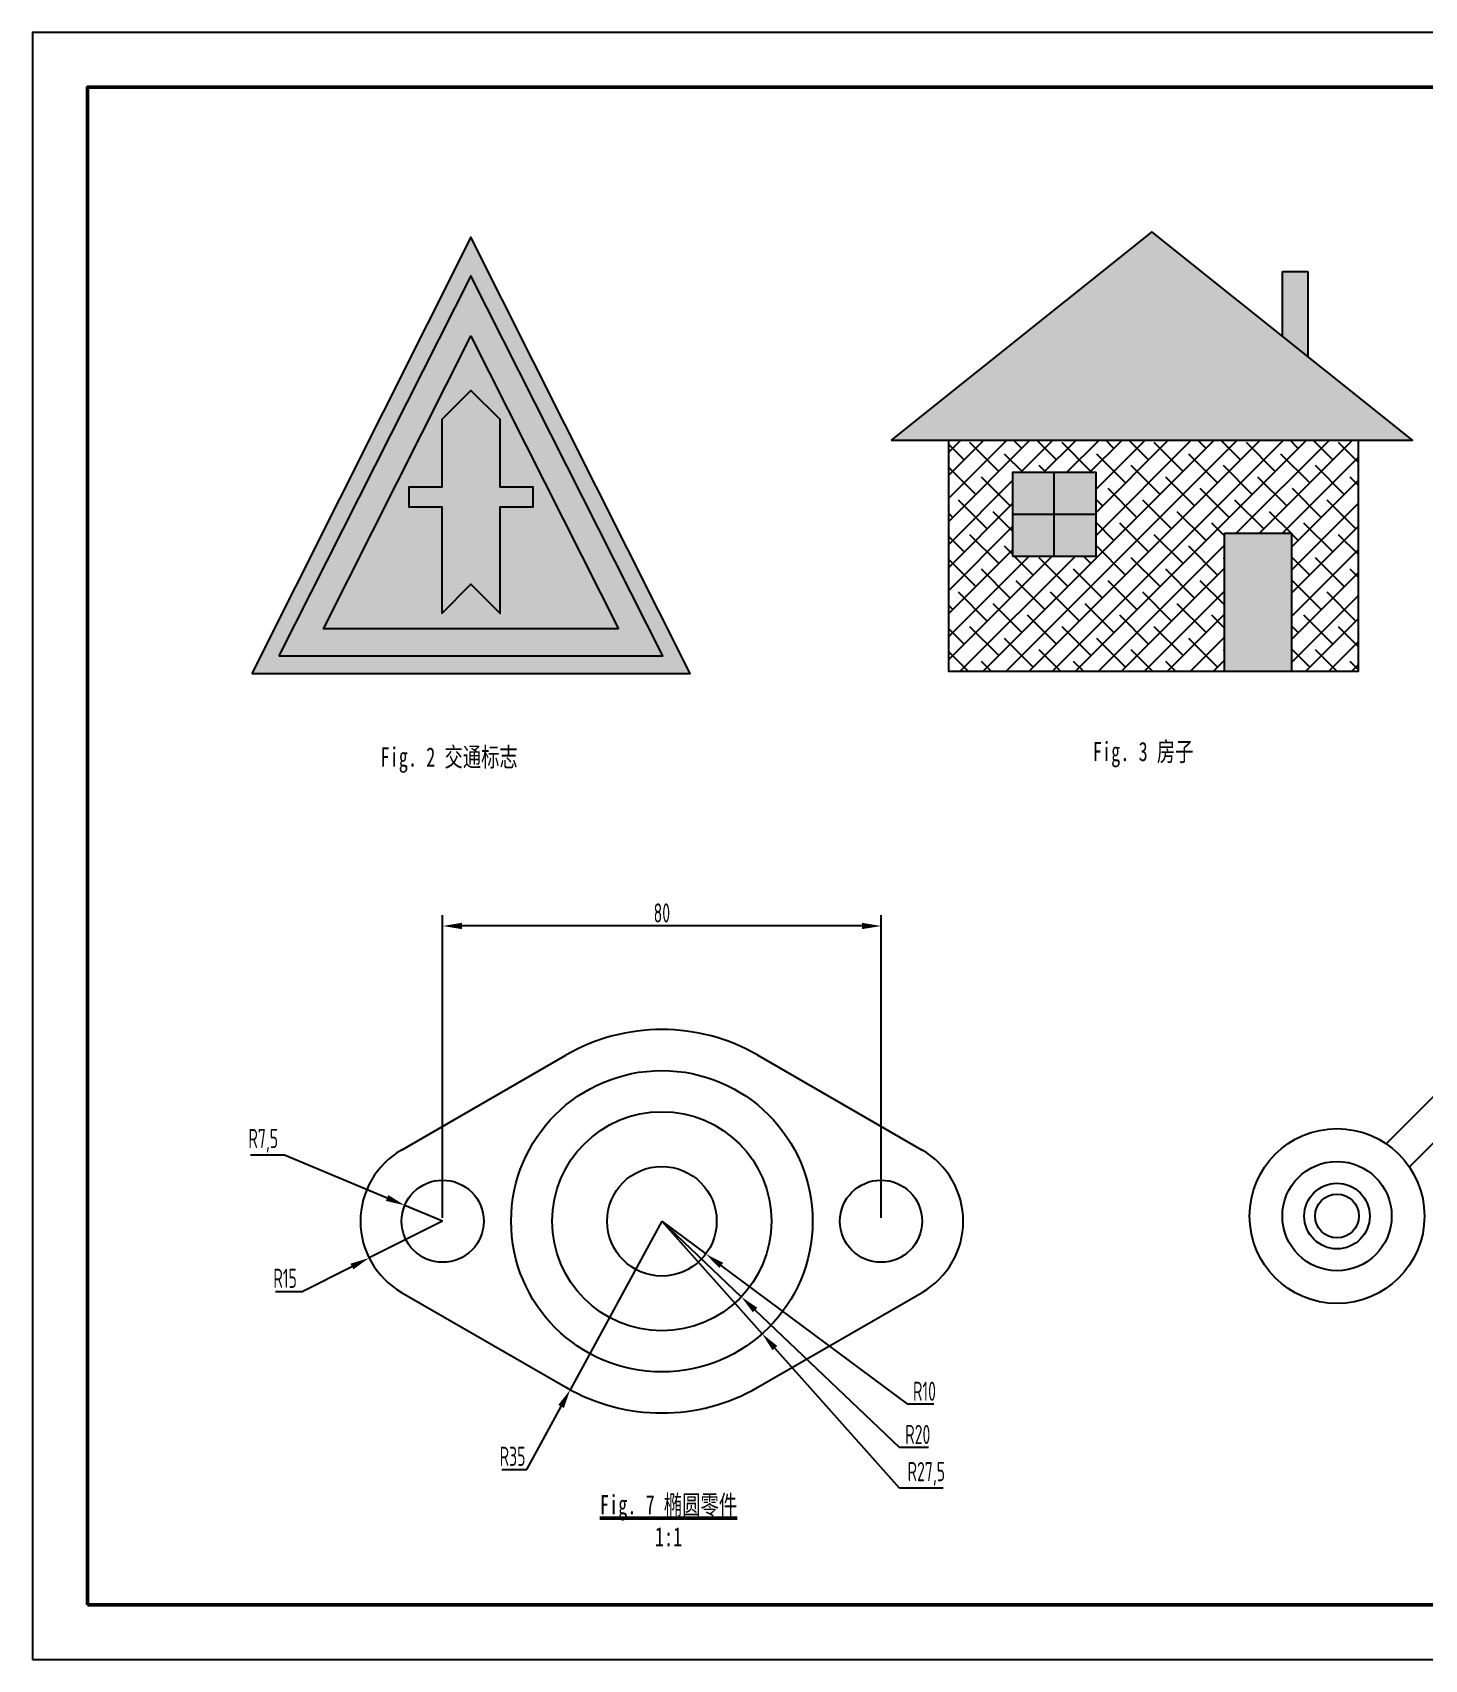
# Model space of a CAD drawing. Header units: millimetres. Extents: x 0 to 1320, y -350 to 297.
# Drawn here: x 0 to 254, y 0 to 297 of the extents above; entities that cross this region are included whole.
import ezdxf

# ---------------------------------------------------------------- set-up
doc = ezdxf.new("R2010")
doc.units = ezdxf.units.MM
doc.styles.add('Annotative', font='simfang.ttf', dxfattribs={"width": 0.7})
doc.styles.add('fig', font='simfang.ttf', dxfattribs={"width": 0.7, "height": 3.5})
doc.styles.get("Standard").update_dxf_attribs({"font": 'gbenor.shx', "width": 0.7, "bigfont": 'gbcbig.shx'})
doc.dimstyles.new('r', dxfattribs={"dimtxt": 3.5, "dimasz": 3.5, "dimexe": 2, "dimexo": 0.625, "dimtad": 2, "dimtoh": 1, "dimtxsty": 'Standard', "dimcen": 0, "dimadec": 0, "dimazin": 0, "dimtfac": 1, "dimtmove": 0, "dimatfit": 3, "dimfxl": 1, "dimarcsym": 0})

# ---------------------------------------------------------------- blocks, each defined once
blk = doc.blocks.new('*D30')
at = {"color": 0, "lineweight": -2, "transparency": 16777216}
for p, q in [((74.84, 80.62), (74.84, 135.9)), ((151.34, 133.9), (78.34, 133.9)), ((154.84, 80.62), (154.84, 135.9))]:
    blk.add_line(p, q, dxfattribs=at)
at = {"color": 0, "transparency": 16777216}
for points in [[(78.34, 134.48), (78.34, 133.32), (74.84, 133.9)], [(151.34, 134.48), (151.34, 133.32), (154.84, 133.9)]]:
    blk.add_solid(points, dxfattribs=at)
at = {"layer": 'Defpoints', "color": 0, "transparency": 16777216}
for p in [(74.84, 133.9), (74.84, 80), (154.84, 80)]:
    blk.add_point(p, dxfattribs=at)
at = {"color": 0, "transparency": 16777216, "insert": (114.84, 136.28), "char_height": 3.5, "attachment_point": 5}
blk.add_mtext('80', dxfattribs=at)
blk = doc.blocks.new('*D31')
at = {"color": 0, "lineweight": -2, "transparency": 16777216}
for p, q in [((114.84, 80), (122.86, 74.03)), ((159.7, 46.6), (125.67, 71.94)), ((164.49, 46.6), (159.7, 46.6))]:
    blk.add_line(p, q, dxfattribs=at)
at = {"color": 0, "transparency": 16777216}
blk.add_solid([(126.02, 72.41), (125.32, 71.47), (122.86, 74.03)], dxfattribs=at)
at = {"layer": 'Defpoints', "color": 0, "transparency": 16777216}
for p in [(114.84, 80), (122.86, 74.03)]:
    blk.add_point(p, dxfattribs=at)
at = {"color": 0, "transparency": 16777216, "insert": (162.76, 48.97), "char_height": 3.5, "attachment_point": 5}
blk.add_mtext('R10', dxfattribs=at)
blk = doc.blocks.new('*D32')
at = {"color": 0, "lineweight": -2, "transparency": 16777216}
for p, q in [((114.84, 80), (129.32, 66.21)), ((158.2, 38.7), (131.86, 63.79)), ((163.48, 38.7), (158.2, 38.7))]:
    blk.add_line(p, q, dxfattribs=at)
at = {"color": 0, "transparency": 16777216}
blk.add_solid([(132.26, 64.21), (131.45, 63.37), (129.32, 66.21)], dxfattribs=at)
at = {"layer": 'Defpoints', "color": 0, "transparency": 16777216}
for p in [(114.84, 80), (129.32, 66.21)]:
    blk.add_point(p, dxfattribs=at)
at = {"color": 0, "transparency": 16777216, "insert": (161.54, 41.08), "char_height": 3.5, "attachment_point": 5}
blk.add_mtext('R20', dxfattribs=at)
blk = doc.blocks.new('*D33')
at = {"color": 0, "lineweight": -2, "transparency": 16777216}
for p, q in [((114.84, 80), (133.13, 59.46)), ((158.2, 31.3), (135.45, 56.85)), ((166.15, 31.3), (158.2, 31.3))]:
    blk.add_line(p, q, dxfattribs=at)
at = {"color": 0, "transparency": 16777216}
blk.add_solid([(135.89, 57.24), (135.02, 56.46), (133.13, 59.46)], dxfattribs=at)
at = {"layer": 'Defpoints', "color": 0, "transparency": 16777216}
for p in [(114.84, 80), (133.13, 59.46)]:
    blk.add_point(p, dxfattribs=at)
at = {"color": 0, "transparency": 16777216, "insert": (163.1, 33.89), "char_height": 3.5, "attachment_point": 5}
blk.add_mtext('R27,5', dxfattribs=at)
blk = doc.blocks.new('*D34')
at = {"color": 0, "lineweight": -2, "transparency": 16777216}
for p, q in [((39.76, 92.1), (46, 92.1)), ((46, 92.1), (64.7, 84.26)), ((74.84, 80), (67.92, 82.9))]:
    blk.add_line(p, q, dxfattribs=at)
at = {"color": 0, "transparency": 16777216}
blk.add_solid([(64.92, 84.79), (64.47, 83.72), (67.92, 82.9)], dxfattribs=at)
at = {"layer": 'Defpoints', "color": 0, "transparency": 16777216}
for p in [(67.92, 82.9), (74.84, 80)]:
    blk.add_point(p, dxfattribs=at)
at = {"color": 0, "transparency": 16777216, "insert": (42.1, 94.69), "char_height": 3.5, "attachment_point": 5}
blk.add_mtext('R7,5', dxfattribs=at)
blk = doc.blocks.new('*D35')
at = {"color": 0, "lineweight": -2, "transparency": 16777216}
for p, q in [((74.84, 80), (61.42, 73.3)), ((49.2, 67.2), (58.29, 71.74)), ((44.31, 67.2), (49.2, 67.2))]:
    blk.add_line(p, q, dxfattribs=at)
at = {"color": 0, "transparency": 16777216}
blk.add_solid([(58.03, 72.26), (58.55, 71.21), (61.42, 73.3)], dxfattribs=at)
at = {"layer": 'Defpoints', "color": 0, "transparency": 16777216}
for p in [(74.84, 80), (61.42, 73.3)]:
    blk.add_point(p, dxfattribs=at)
at = {"color": 0, "transparency": 16777216, "insert": (46.09, 69.58), "char_height": 3.5, "attachment_point": 5}
blk.add_mtext('R15', dxfattribs=at)
blk = doc.blocks.new('*D36')
at = {"color": 0, "lineweight": -2, "transparency": 16777216}
for p, q in [((114.84, 80), (98.12, 49.25)), ((90.2, 34.7), (96.44, 46.18)), ((85.61, 34.7), (90.2, 34.7))]:
    blk.add_line(p, q, dxfattribs=at)
at = {"color": 0, "transparency": 16777216}
blk.add_solid([(95.93, 46.46), (96.96, 45.9), (98.12, 49.25)], dxfattribs=at)
at = {"layer": 'Defpoints', "color": 0, "transparency": 16777216}
for p in [(114.84, 80), (98.12, 49.25)]:
    blk.add_point(p, dxfattribs=at)
at = {"color": 0, "transparency": 16777216, "insert": (87.59, 37.08), "char_height": 3.5, "attachment_point": 5}
blk.add_mtext('R35', dxfattribs=at)

msp = doc.modelspace()

# ---------------------------------------------------------------- hatches: boundary and pattern name
h = msp.add_hatch(color=0)
h.dxf.hatch_style = 1
h.paths.add_polyline_path([(40, 180), (120, 180), (80, 259.646)])
h.paths.add_polyline_path([(80, 252.566), (115.044, 183.186), (44.956, 183.186)], flags=16)
h.paths.add_polyline_path([(80, 241.593), (106.903, 188.142), (53.097, 188.142)], flags=0)
h.paths.add_polyline_path([(74.69, 210.442), (68.673, 210.442), (68.673, 213.982), (74.69, 213.982), (74.69, 226.372), (80, 231.681), (85.31, 226.372), (85.31, 213.982), (91.327, 213.982), (91.327, 210.442), (85.31, 210.442), (85.31, 190.973), (80, 196.283), (74.69, 190.973)], flags=0)
at = {"true_color": 0x3d4a26}
h = msp.add_hatch(color=79, dxfattribs=at)
h.dxf.hatch_style = 1
h.paths.add_polyline_path([(204.258, 260.601), (156.673, 222.578), (251.844, 222.578)])
h.paths.add_polyline_path([(232.713, 253.36), (228.116, 253.36), (228.116, 241.538), (232.713, 237.865)], flags=17)
h = msp.add_hatch(color=1)
h.dxf.hatch_style = 1
h.paths.add_polyline_path([(85.31, 226.372), (80, 231.681), (74.69, 226.372), (74.69, 213.982), (68.673, 213.982), (68.673, 210.442), (74.69, 210.442), (74.69, 190.973), (80, 196.283), (85.31, 190.973), (85.31, 210.442), (91.327, 210.442), (91.327, 213.982), (85.31, 213.982)], flags=0)
h.paths.add_polyline_path([(80, 252.566), (44.956, 183.186), (115.044, 183.186)])
h.paths.add_polyline_path([(80, 241.593), (106.903, 188.142), (53.097, 188.142)], flags=16)
h.paths.add_polyline_path([(68.673, 213.982), (74.69, 213.982), (74.69, 226.372), (80, 231.681), (85.31, 226.372), (85.31, 213.982), (91.327, 213.982), (91.327, 210.442), (85.31, 210.442), (85.31, 190.973), (80, 196.283), (74.69, 190.973), (74.69, 210.442), (68.673, 210.442)], flags=0)
h = msp.add_hatch(color=1)
h.dxf.hatch_style = 1
h.paths.add_polyline_path([(232.713, 253.36), (228.116, 253.36), (228.116, 241.538), (232.713, 237.865)])
h = msp.add_hatch(color=0)
h.dxf.hatch_style = 1
h.paths.add_polyline_path([(53.097, 188.142), (106.903, 188.142), (80, 241.593)])
h.paths.add_polyline_path([(74.69, 210.442), (68.673, 210.442), (68.673, 213.982), (74.69, 213.982), (74.69, 226.372), (80, 231.681), (85.31, 226.372), (85.31, 213.982), (91.327, 213.982), (91.327, 210.442), (85.31, 210.442), (85.31, 190.973), (80, 196.283), (74.69, 190.973)], flags=16)
h = msp.add_hatch(color=250)
h.dxf.hatch_style = 1
h.paths.add_polyline_path([(74.69, 213.982), (68.673, 213.982), (68.673, 210.442), (74.69, 210.442), (74.69, 190.973), (80, 196.283), (85.31, 190.973), (85.31, 210.442), (91.327, 210.442), (91.327, 213.982), (85.31, 213.982), (85.31, 226.372), (80, 231.681), (74.69, 226.372)])
h = msp.add_hatch()
h.set_pattern_fill('ANSI38', color=0, scale=0.936203)
h.set_pattern_definition([(45, (75.4297, 99.1802), (-2.101835, 2.101835), []), (135, (75.4297, 99.1802), (-6.305505, 2.101835), [7.43111, -4.45867])])
h.paths.add_polyline_path([(217.526, 205.585), (229.727, 205.585), (229.727, 180.424), (241.959, 180.424), (241.959, 222.578), (167.141, 222.578), (167.141, 180.424), (217.526, 180.424)])
h.paths.add_polyline_path([(194.065, 201.437), (178.845, 201.437), (178.845, 216.657), (194.065, 216.657)], flags=16)
h = msp.add_hatch(color=5)
h.dxf.hatch_style = 1
h.paths.add_polyline_path([(178.845, 216.657), (178.845, 209.047), (186.455, 209.047), (186.455, 216.657)])
h = msp.add_hatch(color=5)
h.dxf.hatch_style = 1
h.paths.add_polyline_path([(186.455, 209.047), (178.845, 209.047), (178.845, 201.437), (186.455, 201.437)])
h.paths.add_polyline_path([(194.065, 216.657), (186.455, 216.657), (186.455, 209.047), (194.065, 209.047)])
h.paths.add_polyline_path([(194.065, 209.047), (186.455, 209.047), (186.455, 201.437), (194.065, 201.437)])
at = {"true_color": 0x957e6a}
h = msp.add_hatch(color=8, dxfattribs=at)
h.dxf.hatch_style = 1
h.paths.add_polyline_path([(229.727, 205.585), (217.526, 205.585), (217.526, 180.424), (229.727, 180.424)])

# ---------------------------------------------------------------- linework, layer by layer
at = {"color": 1}
for p, q in [((228.116, 241.475), (228.116, 253.36)), ((228.116, 253.36), (232.713, 253.36)), ((232.713, 253.36), (232.713, 237.834))]:
    msp.add_line(p, q, dxfattribs=at)
at = {"color": 8, "true_color": 0x957e6a}
for p, q in [((217.526, 180.416), (217.526, 205.585)), ((217.526, 205.585), (229.771, 205.585)), ((229.727, 205.585), (229.727, 180.439))]:
    msp.add_line(p, q, dxfattribs=at)
for p, q in [((277.702, 124.833), (247.012, 94.143)), ((281.933, 120.602), (251.243, 89.912)), ((67.339, 92.99), (97.339, 110.311)), ((132.339, 110.311), (162.339, 92.99)), ((67.339, 67.01), (97.339, 49.689)), ((132.339, 49.689), (162.339, 67.01))]:
    msp.add_line(p, q)
at = {"color": 1}
for points in [[(0, 0), (420, 0), (420, 297), (0, 297), (0, 0)], [(44.956, 183.186), (115.044, 183.186), (80, 252.566), (44.956, 183.186)], [(106.903, 188.142), (53.097, 188.142), (80, 241.593), (106.903, 188.142)]]:
    msp.add_lwpolyline(points, dxfattribs=at)
at = {"lineweight": 50}
msp.add_lwpolyline([(10, 10), (410, 10), (410, 287), (10, 287), (10, 10)], dxfattribs=at)
for points in [[(40, 180), (120, 180), (80, 259.646), (40, 180)], [(167.141, 222.578), (167.141, 180.424), (241.959, 180.424), (241.959, 222.578)]]:
    msp.add_lwpolyline(points)
at = {"color": 4}
msp.add_lwpolyline([(156.673, 222.578), (251.844, 222.578), (204.258, 260.601), (156.673, 222.578)], dxfattribs=at)
at = {"color": 250}
msp.add_lwpolyline([(74.69, 190.973), (80, 196.283), (85.31, 190.973), (85.31, 210.442), (91.327, 210.442), (91.327, 213.982), (85.31, 213.982), (85.31, 226.372), (80, 231.681), (74.69, 226.372), (74.69, 213.982), (68.673, 213.982), (68.673, 210.442), (74.69, 210.442), (74.69, 190.973)], dxfattribs=at)
at = {"color": 2}
for points in [[(178.845, 201.437), (194.065, 201.437), (194.065, 216.657), (178.845, 216.657), (178.845, 201.437)], [(186.455, 201.437), (186.455, 216.657)], [(178.845, 209.047), (194.065, 209.047)]]:
    msp.add_lwpolyline(points, dxfattribs=at)
for centre, radius in [((114.839, 80), 27.5), ((114.839, 80), 20), ((238.044, 80.944), 15.956), ((114.839, 80), 10), ((238.044, 80.944), 9.973), ((74.839, 80), 7.5), ((154.839, 80), 7.5), ((238.044, 80.944), 5.984), ((238.044, 80.944), 3.989)]:
    msp.add_circle(centre, radius)
for centre, radius, start, end in [((114.839, 80), 35, 60, 120), ((74.839, 80), 15, 120, 240), ((154.839, 80), 15, 300, 60), ((114.839, 80), 35, 240, 300)]:
    msp.add_arc(centre, radius, start, end)

# ---------------------------------------------------------------- texts
at = {"char_height": 3.5, "attachment_point": 1, "style": 'Annotative'}
for s, insert in [('Fig. 2 交通标志', (63.5, 166.5)), ('Fig. 3 房子', (193.5, 167.5))]:
    msp.add_mtext(s, dxfattribs=dict(at, insert=insert))
at = {"lineweight": 50, "insert": (100, 30), "char_height": 3.5, "width": 32.12352, "attachment_point": 1, "style": 'fig'}
msp.add_mtext('\\pxsm1,qc;{\\LFig. 7 椭圆零件\\P}1:1', dxfattribs=at)

# ---------------------------------------------------------------- dimensions: what is measured, and where the dimension line sits
dim = msp.add_linear_dim(base=(74.839, 133.9), p1=(154.839, 80), p2=(74.839, 80), text='80', dimstyle='r')
dim.commit()
dim.dimension.update_dxf_attribs({"geometry": '*D30', "text_midpoint": (114.839, 136.275)})
for center, mpoint, picture, middle in [((74.839, 80), (67.923, 82.902), '*D34', (42.1, 92.1)), ((74.839, 80), (61.418, 73.3), '*D35', (46.086, 67.2)), ((114.839, 80), (98.116, 49.254), '*D36', (87.593, 34.7)), ((114.839, 80), (122.86, 74.028), '*D31', (162.756, 46.6)), ((114.839, 80), (129.321, 66.206), '*D32', (161.542, 38.7)), ((114.839, 80), (133.126, 59.461), '*D33', (163.1, 31.3))]:
    dim = msp.add_radius_dim(center=center, mpoint=mpoint, dimstyle='r')
    dim.commit()
    dim.dimension.update_dxf_attribs({"geometry": picture, "text_midpoint": middle, "dimtype": 164})

doc.saveas('drawing.dxf')
